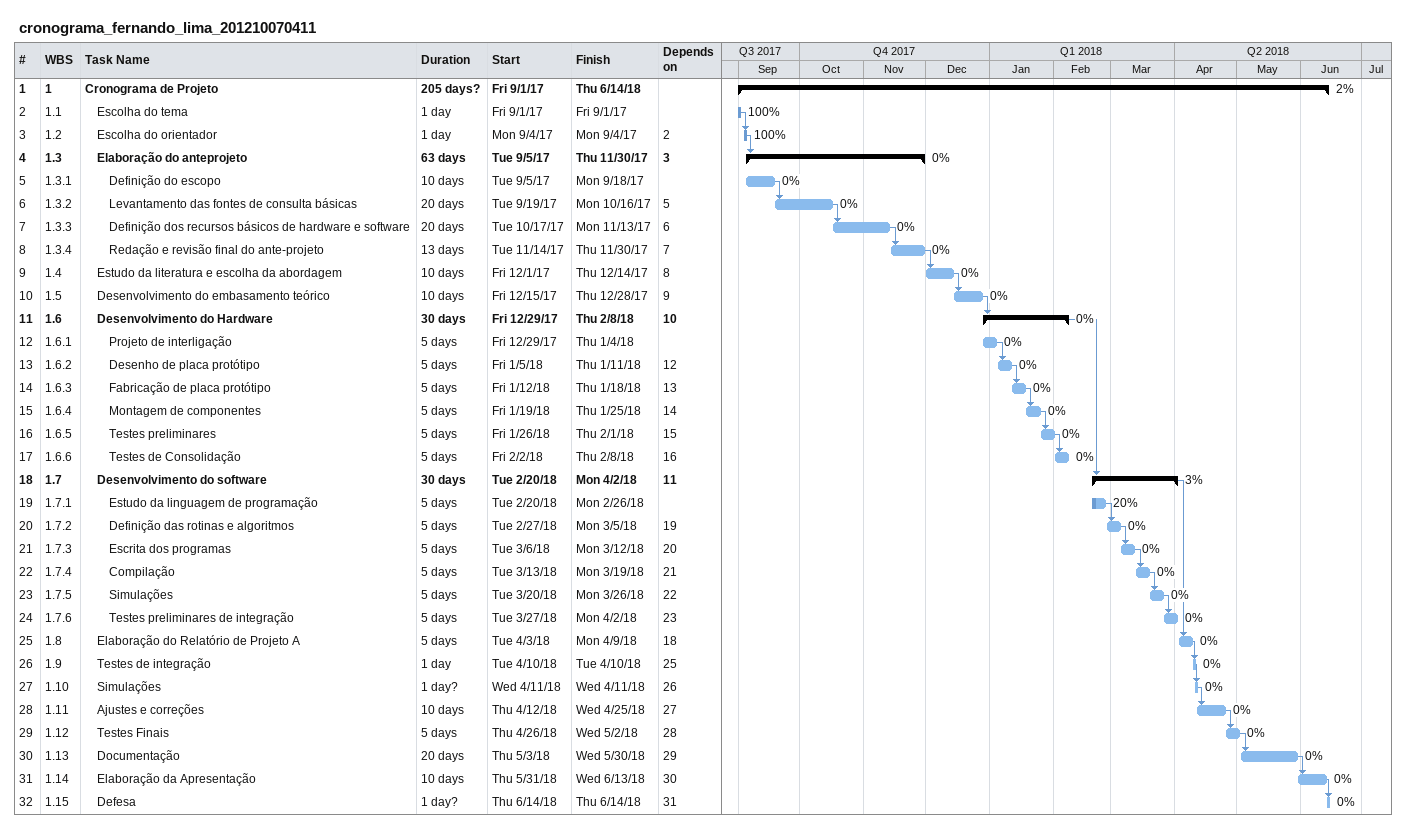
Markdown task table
cronograma_fernando_lima_201210070411

| ID | WBS | Task | Duration | Start | Finish | Predecessors | % complete |
|---|---|---|---|---|---|---|---|
| 1 | 1 | **Cronograma de Projeto** | 205d? | 2017-09-01 | 2018-06-14 |  | 2 |
| 2 | 1.1 | Escolha do tema | 1d | 2017-09-01 | 2017-09-01 |  | 100 |
| 3 | 1.2 | Escolha do orientador | 1d | 2017-09-04 | 2017-09-04 | 2 | 100 |
| 4 | 1.3 | **Elaboração do anteprojeto** | 63d | 2017-09-05 | 2017-11-30 | 3 | 0 |
| 5 | 1.3.1 | Definição do escopo | 10d | 2017-09-05 | 2017-09-18 |  | 0 |
| 6 | 1.3.2 | Levantamento das fontes de consulta básicas | 20d | 2017-09-19 | 2017-10-16 | 5 | 0 |
| 7 | 1.3.3 | Definição dos recursos básicos de hardware e software | 20d | 2017-10-17 | 2017-11-13 | 6 | 0 |
| 8 | 1.3.4 | Redação e revisão final do ante-projeto | 13d | 2017-11-14 | 2017-11-30 | 7 | 0 |
| 9 | 1.4 | Estudo da literatura e escolha da abordagem | 10d | 2017-12-01 | 2017-12-14 | 8 | 0 |
| 10 | 1.5 | Desenvolvimento do embasamento teórico | 10d | 2017-12-15 | 2017-12-28 | 9 | 0 |
| 11 | 1.6 | **Desenvolvimento do Hardware** | 30d | 2017-12-29 | 2018-02-08 | 10 | 0 |
| 12 | 1.6.1 | Projeto de interligação | 5d | 2017-12-29 | 2018-01-04 |  | 0 |
| 13 | 1.6.2 | Desenho de placa protótipo | 5d | 2018-01-05 | 2018-01-11 | 12 | 0 |
| 14 | 1.6.3 | Fabricação de placa protótipo | 5d | 2018-01-12 | 2018-01-18 | 13 | 0 |
| 15 | 1.6.4 | Montagem de componentes | 5d | 2018-01-19 | 2018-01-25 | 14 | 0 |
| 16 | 1.6.5 | Testes preliminares | 5d | 2018-01-26 | 2018-02-01 | 15 | 0 |
| 17 | 1.6.6 | Testes de Consolidação | 5d | 2018-02-02 | 2018-02-08 | 16 | 0 |
| 18 | 1.7 | **Desenvolvimento do software** | 30d | 2018-02-20 | 2018-04-02 | 11 | 3 |
| 19 | 1.7.1 | Estudo da linguagem de programação | 5d | 2018-02-20 | 2018-02-26 |  | 20 |
| 20 | 1.7.2 | Definição das rotinas e algoritmos | 5d | 2018-02-27 | 2018-03-05 | 19 | 0 |
| 21 | 1.7.3 | Escrita dos programas | 5d | 2018-03-06 | 2018-03-12 | 20 | 0 |
| 22 | 1.7.4 | Compilação | 5d | 2018-03-13 | 2018-03-19 | 21 | 0 |
| 23 | 1.7.5 | Simulações | 5d | 2018-03-20 | 2018-03-26 | 22 | 0 |
| 24 | 1.7.6 | Testes preliminares de integração | 5d | 2018-03-27 | 2018-04-02 | 23 | 0 |
| 25 | 1.8 | Elaboração do Relatório de Projeto A | 5d | 2018-04-03 | 2018-04-09 | 18 | 0 |
| 26 | 1.9 | Testes de integração | 1d | 2018-04-10 | 2018-04-10 | 25 | 0 |
| 27 | 1.10 | Simulações | 1d? | 2018-04-11 | 2018-04-11 | 26 | 0 |
| 28 | 1.11 | Ajustes e correções | 10d | 2018-04-12 | 2018-04-25 | 27 | 0 |
| 29 | 1.12 | Testes Finais | 5d | 2018-04-26 | 2018-05-02 | 28 | 0 |
| 30 | 1.13 | Documentação | 20d | 2018-05-03 | 2018-05-30 | 29 | 0 |
| 31 | 1.14 | Elaboração da Apresentação | 10d | 2018-05-31 | 2018-06-13 | 30 | 0 |
| 32 | 1.15 | Defesa | 1d? | 2018-06-14 | 2018-06-14 | 31 | 0 |
